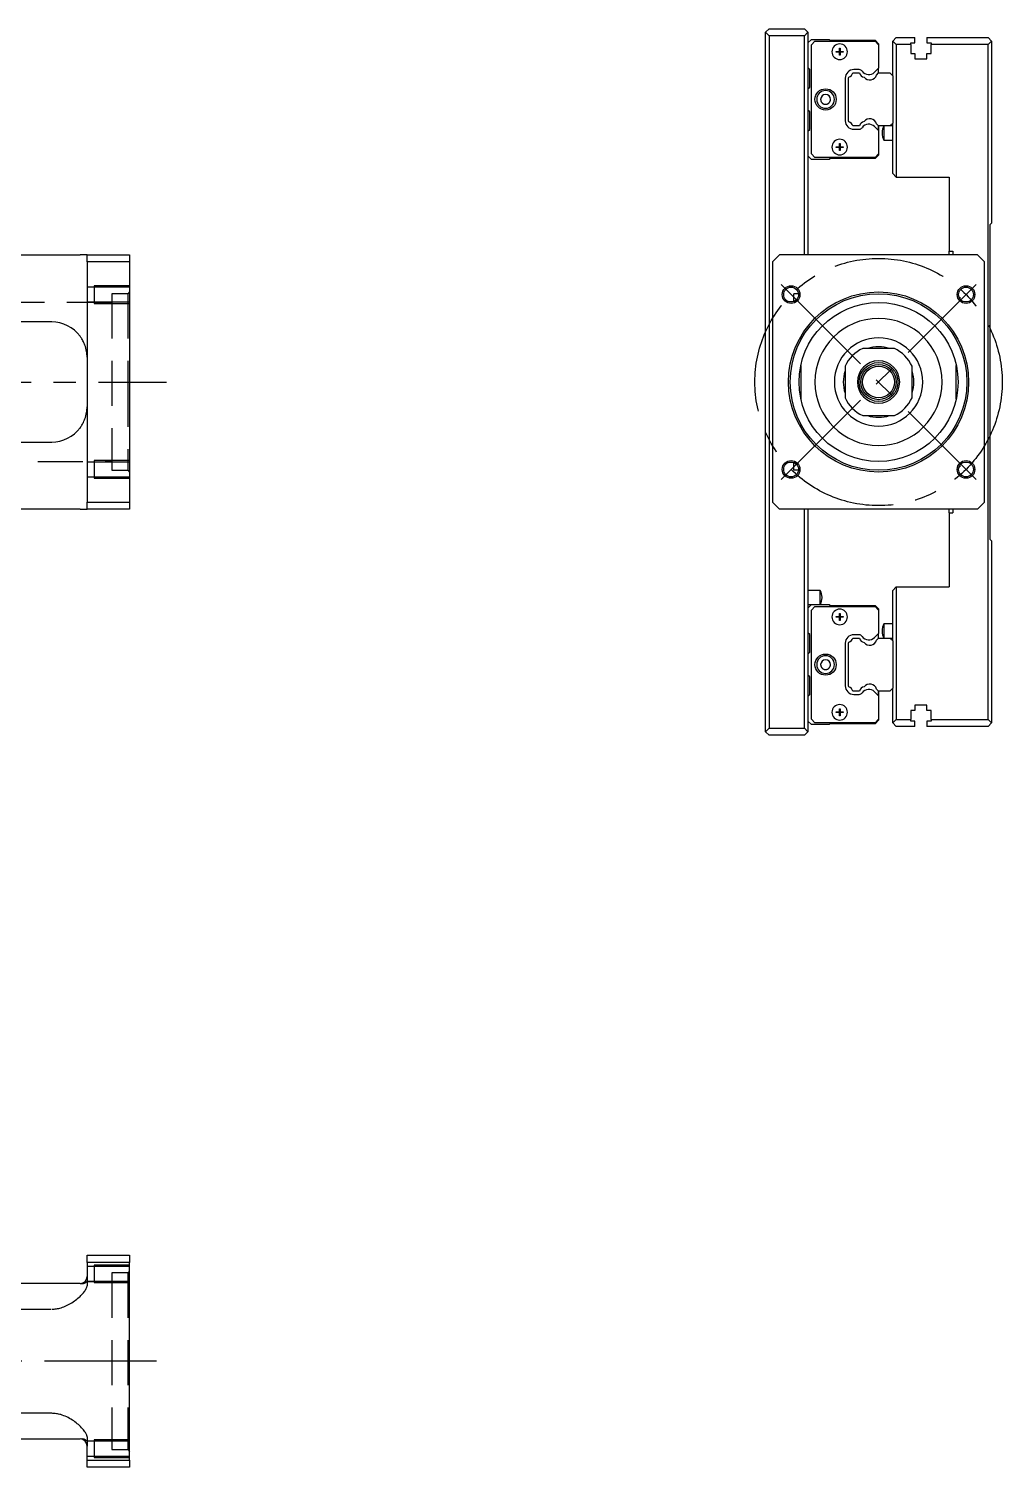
# Model space of a CAD drawing. Extents: x -12 to 752, y -349 to 110.
# Drawn here: x 476.5 to 752, y -307.2 to 100 of the extents above; entities that cross this region are included whole.
import ezdxf

# ---------------------------------------------------------------- set-up
doc = ezdxf.new("R2010")
doc.units = 0
doc.linetypes.add('CENTER', pattern=[50.8, 31.75, -6.35, 6.35, -6.35])
doc.linetypes.add('DASHED', pattern=[19.05, 12.7, -6.35])
doc.layers.get('0').update_dxf_attribs({"linetype": 'CONTINUOUS'})
doc.layers.add('CENTER', color=1, linetype='CENTER')

msp = doc.modelspace()

# ---------------------------------------------------------------- linework, layer by layer
at = {"color": 7, "linetype": 'CONTINUOUS'}
for p, q in [((685.02, 99), (686.02, 100)), ((686.02, 98), (685.02, 99)), ((685.02, -99), (685.02, 99)), ((686.02, 100), (696.02, 100)), ((696.02, 98), (686.02, 98)), ((686.02, 98), (686.02, -98)), ((696.02, 100), (697.02, 99)), ((696.02, 98), (697.02, 99)), ((696.02, 36), (696.02, 98)), ((697.02, 99), (697.02, 36)), ((697.02, 96), (698.02, 97)), ((698.02, 97), (703.02, 97)), ((698.02, 95.45), (699.02, 96.45)), ((698.02, 64.55), (698.02, 95.45)), ((699.02, 96.45), (716.02, 96.45)), ((703.02, 97), (703.27, 96.75)), ((703.27, 96.75), (716.02, 96.75)), ((705.92, 93.6), (705.92, 94.5)), ((705.92, 94.5), (706.12, 94.5)), ((706.12, 94.5), (706.12, 93.6)), ((716.02, 96.75), (717.02, 95.75)), ((716.02, 96.45), (717.02, 95.45)), ((717.02, 95.75), (717.02, 95.45)), ((717.02, 95.45), (717.02, 88.82)), ((721.02, 96.5), (722.02, 97.5)), ((721.02, 86.7), (721.02, 96.5)), ((722.02, 95.5), (721.02, 96.5)), ((722.02, 97.5), (727.32, 97.5)), ((726.17, 95.5), (722.02, 95.5)), ((722.02, 95.5), (722.02, 58)), ((726.17, 96), (727.32, 96)), ((726.17, 95.5), (726.17, 96)), ((726.17, 95.5), (726.17, 93)), ((727.32, 96), (727.32, 97.5)), ((730.72, 97.5), (748.02, 97.5)), ((730.72, 97.5), (730.72, 96)), ((730.72, 96), (731.87, 96)), ((731.87, 96), (731.87, 95.5)), ((731.87, 93), (731.87, 95.5)), ((748.02, 95.5), (731.87, 95.5)), ((748.02, 97.5), (749.02, 96.5)), ((749.02, 96.5), (748.02, 95.5)), ((748.02, -95.5), (748.02, 95.5)), ((749.02, 96.5), (749.02, 45)), ((705.02, 93.4), (705.02, 93.6)), ((705.02, 93.6), (705.92, 93.6)), ((705.92, 93.4), (705.02, 93.4)), ((705.92, 93.6), (706.02, 93.5)), ((705.92, 93.4), (706.02, 93.5)), ((705.92, 92.5), (705.92, 93.4)), ((706.12, 92.5), (705.92, 92.5)), ((706.12, 93.6), (706.02, 93.5)), ((706.12, 93.4), (706.02, 93.5)), ((706.12, 93.6), (707.02, 93.6)), ((706.12, 93.4), (706.12, 92.5)), ((707.02, 93.4), (706.12, 93.4)), ((707.02, 93.6), (707.02, 93.4)), ((726.17, 93), (727.32, 93)), ((727.32, 93), (727.32, 91.5)), ((727.32, 91.5), (730.72, 91.5)), ((730.72, 93), (731.87, 93)), ((730.72, 91.5), (730.72, 93)), ((697.52, 88.5), (697.02, 89)), ((697.52, 83.5), (697.52, 88.5)), ((707.59, 86.03), (707.59, 73.97)), ((708.52, 86.1), (708.65, 86.32)), ((708.52, 73.9), (708.52, 86.1)), ((709.73, 87.5), (711.6, 87.5)), ((711.55, 88.43), (709.99, 88.43)), ((717.02, 88.82), (715.89, 87.68)), ((716.43, 86.91), (717.02, 87.5)), ((717.02, 87.5), (717.02, 88.82)), ((717.02, 87.5), (720.22, 87.5)), ((720.22, 87.5), (721.02, 86.7)), ((721.02, 86.7), (721.02, 73.3)), ((697.02, 83), (697.52, 83.5)), ((700.63, 80), (700.63, 79.95)), ((700.63, 79.95), (700.63, 79.9)), ((700.63, 79.9), (700.64, 79.85)), ((700.64, 79.85), (700.64, 79.8)), ((700.64, 79.8), (700.65, 79.76)), ((700.65, 79.76), (700.66, 79.71)), ((700.66, 79.71), (700.67, 79.66)), ((700.67, 79.66), (700.68, 79.61)), ((700.68, 79.61), (700.7, 79.55)), ((700.7, 79.55), (700.72, 79.5)), ((700.72, 79.5), (700.74, 79.45)), ((700.74, 79.45), (700.77, 79.39)), ((700.77, 79.39), (700.79, 79.34)), ((700.79, 79.34), (700.82, 79.29)), ((700.82, 79.29), (700.85, 79.24)), ((700.85, 79.24), (700.89, 79.19)), ((700.89, 79.19), (700.92, 79.14)), ((700.92, 79.14), (700.96, 79.1)), ((700.96, 79.1), (701, 79.05)), ((701, 79.05), (701.04, 79.01)), ((701.04, 79.01), (701.08, 78.97)), ((701.08, 78.97), (701.13, 78.93)), ((701.13, 78.93), (701.17, 78.89)), ((701.17, 78.89), (701.22, 78.86)), ((701.22, 78.86), (701.27, 78.83)), ((701.27, 78.83), (701.32, 78.8)), ((701.32, 78.8), (701.37, 78.77)), ((701.37, 78.77), (701.42, 78.74)), ((701.42, 78.74), (701.47, 78.72)), ((701.47, 78.72), (701.53, 78.7)), ((701.53, 78.7), (701.59, 78.68)), ((701.59, 78.68), (701.64, 78.66)), ((701.64, 78.66), (701.7, 78.64)), ((701.7, 78.64), (701.76, 78.63)), ((701.76, 78.63), (701.81, 78.62)), ((701.81, 78.62), (701.87, 78.62)), ((701.87, 78.62), (701.93, 78.61)), ((701.93, 78.61), (701.99, 78.61)), ((701.99, 78.61), (702.05, 78.61)), ((702.05, 78.61), (702.11, 78.61)), ((702.11, 78.61), (702.17, 78.62)), ((702.17, 78.62), (702.22, 78.62)), ((702.22, 78.62), (702.28, 78.63)), ((702.28, 78.63), (702.34, 78.64)), ((702.34, 78.64), (702.39, 78.66)), ((702.39, 78.66), (702.45, 78.68)), ((702.45, 78.68), (702.51, 78.7)), ((702.51, 78.7), (702.56, 78.72)), ((702.56, 78.72), (702.62, 78.74)), ((702.62, 78.74), (702.67, 78.77)), ((702.67, 78.77), (702.72, 78.8)), ((702.72, 78.8), (702.77, 78.83)), ((702.77, 78.83), (702.82, 78.86)), ((702.82, 78.86), (702.87, 78.89)), ((702.87, 78.89), (702.91, 78.93)), ((702.91, 78.93), (702.96, 78.97)), ((702.96, 78.97), (703, 79.01)), ((703, 79.01), (703.04, 79.05)), ((703.04, 79.05), (703.08, 79.09)), ((703.08, 79.09), (703.11, 79.14)), ((703.11, 79.14), (703.15, 79.19)), ((703.15, 79.19), (703.18, 79.24)), ((703.18, 79.24), (703.22, 79.29)), ((703.22, 79.29), (703.25, 79.34)), ((703.25, 79.34), (703.27, 79.38)), ((703.27, 79.38), (703.29, 79.43)), ((703.29, 79.43), (703.31, 79.48)), ((703.31, 79.48), (703.33, 79.53)), ((703.33, 79.53), (703.35, 79.58)), ((703.35, 79.58), (703.36, 79.63)), ((703.36, 79.63), (703.37, 79.68)), ((703.37, 79.68), (703.39, 79.73)), ((703.39, 79.78), (703.4, 79.83)), ((703.39, 79.73), (703.39, 79.78)), ((703.4, 79.83), (703.41, 79.88)), ((703.41, 80), (703.41, 80)), ((703.41, 80), (703.41, 80)), ((703.41, 80), (703.41, 80)), ((703.41, 79.98), (703.41, 80)), ((703.41, 79.93), (703.41, 79.98)), ((703.41, 79.88), (703.41, 79.93)), ((697.52, 76.5), (697.02, 77)), ((697.52, 71.5), (697.52, 76.5)), ((708.65, 73.68), (708.52, 73.9)), ((721.02, 73.3), (720.22, 72.5)), ((721.02, 59), (721.02, 73.3)), ((697.02, 71), (697.52, 71.5)), ((711.6, 72.5), (709.73, 72.5)), ((709.99, 71.57), (711.55, 71.57)), ((715.89, 72.32), (717.02, 71.18)), ((717.02, 72.5), (716.43, 73.09)), ((717.02, 72.5), (716.43, 73.09)), ((717.02, 72.5), (717.02, 71.18)), ((717.02, 71.18), (717.02, 72.5)), ((720.22, 72.5), (717.02, 72.5)), ((717.02, 71.18), (717.02, 64.55)), ((718.02, 70.56), (718.02, 70.44)), ((718.52, 72.5), (718.52, 68.5)), ((721.02, 72.5), (720.22, 72.5)), ((705.02, 66.6), (705.92, 66.6)), ((705.02, 66.4), (705.02, 66.6)), ((705.92, 66.4), (705.02, 66.4)), ((705.92, 66.6), (705.92, 67.5)), ((705.92, 67.5), (706.12, 67.5)), ((705.92, 66.6), (706.02, 66.5)), ((705.92, 66.4), (706.02, 66.5)), ((705.92, 65.5), (705.92, 66.4)), ((706.12, 65.5), (705.92, 65.5)), ((706.12, 66.6), (706.02, 66.5)), ((706.12, 66.4), (706.02, 66.5)), ((706.12, 67.5), (706.12, 66.6)), ((706.12, 66.6), (707.02, 66.6)), ((706.12, 66.4), (706.12, 65.5)), ((707.02, 66.4), (706.12, 66.4)), ((707.02, 66.6), (707.02, 66.4)), ((718.52, 68.5), (721.02, 68.5)), ((698.02, 63), (697.02, 64)), ((699.02, 63.55), (698.02, 64.55)), ((703.02, 63), (698.02, 63)), ((716.02, 63.55), (699.02, 63.55)), ((703.27, 63.25), (703.02, 63)), ((716.02, 63.25), (703.27, 63.25)), ((717.02, 64.55), (716.02, 63.55)), ((717.02, 64.25), (716.02, 63.25)), ((717.02, 64.55), (717.02, 64.25)), ((721.02, 59), (722.02, 58)), ((722.02, 58), (737.02, 58)), ((737.02, 58), (737.02, 37)), ((748.52, 44.5), (749.02, 45)), ((748.52, 44.5), (748.52, -44.5)), ((737.02, 36), (737.02, 37)), ((737.02, 37), (738.02, 37)), ((738.02, 37), (738.02, 36)), ((470, 36), (491, 36)), ((493, 36), (491, 36)), ((493, 34), (493, 36)), ((493, 36), (505, 36)), ((493, 34), (493, -34)), ((505, 34), (493, 34)), ((505, 36), (505, 34)), ((505, 34), (505, -34)), ((689.02, 36), (687.02, 34)), ((687.02, 34), (687.02, -34)), ((745.02, 36), (689.02, 36)), ((747.02, 34), (745.02, 36)), ((747.02, -34), (747.02, 34)), ((694.36, 25), (693.02, 25)), ((693.02, 22.79), (693.02, 25)), ((739.81, 24), (740.02, 24)), ((740.02, 24), (740.02, 23.59)), ((483, 17), (451, 17)), ((491.14, 12.81), (491, 13)), ((491.28, 12.61), (491.14, 12.81)), ((491.41, 12.42), (491.28, 12.61)), ((491.53, 12.22), (491.41, 12.42)), ((491.69, 11.95), (491.53, 12.22)), ((491.83, 11.69), (491.69, 11.95)), ((491.97, 11.42), (491.83, 11.69)), ((492.13, 11.08), (491.97, 11.42)), ((492.28, 10.73), (492.13, 11.08)), ((492.41, 10.39), (492.28, 10.73)), ((492.53, 10.04), (492.41, 10.39)), ((492.66, 9.58), (492.53, 10.04)), ((492.77, 9.13), (492.66, 9.58)), ((492.86, 8.67), (492.77, 9.13)), ((492.92, 8.25), (492.86, 8.67)), ((492.96, 7.84), (492.92, 8.25)), ((721.49, 9.5), (712.55, 9.5)), ((492.99, 7.43), (492.96, 7.84)), ((493, 7.02), (492.99, 7.43)), ((493, 7), (493, 7.02)), ((695.02, 4.72), (695.02, -4.72)), ((707.52, 4.47), (707.52, -4.47)), ((726.52, -4.47), (726.52, 4.47)), ((739.02, -4.72), (739.02, 4.72)), ((492.92, -8.26), (492.96, -7.85)), ((492.96, -7.85), (492.99, -7.43)), ((492.99, -7.43), (493, -7.02)), ((493, -7.02), (493, -7)), ((491.52, -12.23), (491.68, -11.96)), ((491.68, -11.96), (491.83, -11.69)), ((491.83, -11.69), (491.97, -11.42)), ((491.97, -11.42), (492.13, -11.08)), ((492.13, -11.08), (492.27, -10.75)), ((492.27, -10.75), (492.4, -10.41)), ((492.4, -10.41), (492.52, -10.07)), ((492.52, -10.07), (492.65, -9.61)), ((492.65, -9.61), (492.77, -9.14)), ((492.77, -9.14), (492.86, -8.67)), ((492.86, -8.67), (492.92, -8.26)), ((712.55, -9.5), (721.49, -9.5)), ((491, -13), (491.14, -12.81)), ((491.14, -12.81), (491.27, -12.62)), ((491.27, -12.62), (491.4, -12.43)), ((491.4, -12.43), (491.52, -12.23)), ((451, -17), (483, -17)), ((693.02, -25), (693.02, -22.79)), ((739.81, -24), (740.02, -24)), ((740.02, -23.59), (740.02, -24)), ((694.36, -25), (693.02, -25)), ((491, -36), (470, -36)), ((491, -36), (493, -36)), ((493, -34), (505, -34)), ((493, -36), (493, -34)), ((505, -36), (493, -36)), ((505, -34), (505, -36)), ((687.02, -34), (689.02, -36)), ((745.02, -36), (689.02, -36)), ((696.02, -98), (696.02, -36)), ((697.02, -36), (697.02, -99)), ((737.02, -37), (737.02, -36)), ((738.02, -36), (738.02, -37)), ((745.02, -36), (747.02, -34)), ((737.02, -37), (738.02, -37)), ((737.02, -37), (737.02, -58)), ((749.02, -45), (748.52, -44.5)), ((749.02, -45), (749.02, -96.5)), ((700.52, -59), (697.02, -59)), ((700.52, -61), (700.52, -59)), ((700.52, -63), (700.52, -61)), ((701.02, -61.06), (701.02, -60.94)), ((722.02, -58), (721.02, -59)), ((721.02, -73.3), (721.02, -59)), ((722.02, -58), (737.02, -58)), ((722.02, -58), (722.02, -95.5)), ((697.02, -63), (698.02, -63)), ((697.02, -64), (698.02, -63)), ((698.02, -63), (703.02, -63)), ((698.02, -64.55), (699.02, -63.55)), ((698.02, -95.45), (698.02, -64.55)), ((699.02, -63.55), (716.02, -63.55)), ((703.02, -63), (703.27, -63.25)), ((703.27, -63.25), (716.02, -63.25)), ((716.02, -63.25), (717.02, -64.25)), ((716.02, -63.55), (717.02, -64.55)), ((717.02, -64.25), (717.02, -64.55)), ((717.02, -64.55), (717.02, -71.18)), ((705.02, -66.6), (705.02, -66.4)), ((705.02, -66.4), (705.92, -66.4)), ((705.92, -66.6), (705.02, -66.6)), ((705.92, -66.4), (705.92, -65.5)), ((705.92, -65.5), (706.12, -65.5)), ((705.92, -66.4), (706.02, -66.5)), ((705.92, -66.6), (706.02, -66.5)), ((705.92, -67.5), (705.92, -66.6)), ((706.12, -67.5), (705.92, -67.5)), ((706.12, -66.4), (706.02, -66.5)), ((706.12, -66.6), (706.02, -66.5)), ((706.12, -65.5), (706.12, -66.4)), ((706.12, -66.4), (707.02, -66.4)), ((707.02, -66.6), (706.12, -66.6)), ((706.12, -66.6), (706.12, -67.5)), ((707.02, -66.4), (707.02, -66.6)), ((721.02, -68.5), (718.52, -68.5)), ((718.52, -68.5), (718.52, -72.5)), ((697.52, -71.5), (697.02, -71)), ((697.52, -76.5), (697.52, -71.5)), ((709.73, -72.5), (711.6, -72.5)), ((711.55, -71.57), (709.99, -71.57)), ((717.02, -71.18), (715.89, -72.32)), ((716.43, -73.09), (717.02, -72.5)), ((717.02, -72.5), (717.02, -71.18)), ((717.02, -72.5), (720.22, -72.5)), ((718.02, -70.44), (718.02, -70.56)), ((720.22, -72.5), (721.02, -72.5)), ((720.22, -72.5), (721.02, -73.3)), ((697.02, -77), (697.52, -76.5)), ((707.59, -73.97), (707.59, -86.03)), ((708.52, -73.9), (708.65, -73.68)), ((708.52, -86.1), (708.52, -73.9)), ((721.02, -73.3), (721.02, -86.7)), ((700.63, -80), (700.63, -80.05)), ((700.63, -80.05), (700.63, -80.1)), ((700.63, -80.1), (700.64, -80.15)), ((700.64, -80.15), (700.64, -80.2)), ((700.64, -80.2), (700.65, -80.24)), ((700.65, -80.24), (700.66, -80.29)), ((700.66, -80.29), (700.67, -80.34)), ((700.67, -80.34), (700.68, -80.39)), ((700.68, -80.39), (700.7, -80.45)), ((700.7, -80.45), (700.72, -80.5)), ((700.72, -80.5), (700.74, -80.55)), ((700.74, -80.55), (700.77, -80.61)), ((700.77, -80.61), (700.79, -80.66)), ((700.79, -80.66), (700.82, -80.71)), ((700.82, -80.71), (700.85, -80.76)), ((700.85, -80.76), (700.89, -80.81)), ((700.89, -80.81), (700.92, -80.86)), ((700.92, -80.86), (700.96, -80.9)), ((700.96, -80.9), (701, -80.95)), ((701, -80.95), (701.04, -80.99)), ((701.04, -80.99), (701.08, -81.03)), ((701.08, -81.03), (701.13, -81.07)), ((701.13, -81.07), (701.17, -81.11)), ((701.17, -81.11), (701.22, -81.14)), ((701.22, -81.14), (701.27, -81.17)), ((701.27, -81.17), (701.32, -81.2)), ((701.32, -81.2), (701.37, -81.23)), ((701.37, -81.23), (701.42, -81.26)), ((701.42, -81.26), (701.47, -81.28)), ((701.47, -81.28), (701.53, -81.3)), ((701.53, -81.3), (701.59, -81.32)), ((701.59, -81.32), (701.64, -81.34)), ((701.64, -81.34), (701.7, -81.36)), ((701.7, -81.36), (701.76, -81.37)), ((701.76, -81.37), (701.81, -81.38)), ((701.81, -81.38), (701.87, -81.38)), ((701.87, -81.38), (701.93, -81.39)), ((701.93, -81.39), (701.99, -81.39)), ((701.99, -81.39), (702.05, -81.39)), ((702.05, -81.39), (702.11, -81.39)), ((702.11, -81.39), (702.17, -81.38)), ((702.17, -81.38), (702.22, -81.38)), ((702.22, -81.38), (702.28, -81.37)), ((702.28, -81.37), (702.34, -81.36)), ((702.34, -81.36), (702.39, -81.34)), ((702.39, -81.34), (702.45, -81.32)), ((702.45, -81.32), (702.51, -81.3)), ((702.51, -81.3), (702.56, -81.28)), ((702.56, -81.28), (702.62, -81.26)), ((702.62, -81.26), (702.67, -81.23)), ((702.67, -81.23), (702.72, -81.2)), ((702.72, -81.2), (702.77, -81.17)), ((702.77, -81.17), (702.82, -81.14)), ((702.82, -81.14), (702.87, -81.11)), ((702.87, -81.11), (702.91, -81.07)), ((702.91, -81.07), (702.96, -81.03)), ((702.96, -81.03), (703, -80.99)), ((703, -80.99), (703.04, -80.95)), ((703.04, -80.95), (703.08, -80.91)), ((703.08, -80.91), (703.11, -80.86)), ((703.11, -80.86), (703.15, -80.81)), ((703.15, -80.81), (703.18, -80.76)), ((703.18, -80.76), (703.22, -80.71)), ((703.22, -80.71), (703.25, -80.66)), ((703.25, -80.66), (703.27, -80.62)), ((703.27, -80.62), (703.29, -80.57)), ((703.29, -80.57), (703.31, -80.52)), ((703.31, -80.52), (703.33, -80.47)), ((703.33, -80.47), (703.35, -80.42)), ((703.35, -80.42), (703.36, -80.37)), ((703.36, -80.37), (703.37, -80.32)), ((703.37, -80.32), (703.39, -80.27)), ((703.39, -80.22), (703.4, -80.17)), ((703.39, -80.27), (703.39, -80.22)), ((703.4, -80.17), (703.41, -80.12)), ((703.41, -80), (703.41, -80)), ((703.41, -80), (703.41, -80)), ((703.41, -80), (703.41, -80)), ((703.41, -80.02), (703.41, -80)), ((703.41, -80.07), (703.41, -80.02)), ((703.41, -80.12), (703.41, -80.07)), ((697.52, -83.5), (697.02, -83)), ((697.52, -88.5), (697.52, -83.5)), ((697.02, -89), (697.52, -88.5)), ((708.65, -86.32), (708.52, -86.1)), ((711.6, -87.5), (709.73, -87.5)), ((709.99, -88.43), (711.55, -88.43)), ((715.89, -87.68), (717.02, -88.82)), ((717.02, -87.5), (716.43, -86.91)), ((717.02, -87.5), (716.43, -86.91)), ((717.02, -87.5), (717.02, -88.82)), ((717.02, -88.82), (717.02, -87.5)), ((720.22, -87.5), (717.02, -87.5)), ((717.02, -88.82), (717.02, -95.45)), ((721.02, -86.7), (720.22, -87.5)), ((721.02, -96.5), (721.02, -86.7)), ((705.02, -93.4), (705.92, -93.4)), ((705.02, -93.6), (705.02, -93.4)), ((705.92, -93.6), (705.02, -93.6)), ((705.92, -93.4), (705.92, -92.5)), ((705.92, -92.5), (706.12, -92.5)), ((705.92, -93.4), (706.02, -93.5)), ((705.92, -93.6), (706.02, -93.5)), ((705.92, -94.5), (705.92, -93.6)), ((706.12, -93.4), (706.02, -93.5)), ((706.12, -93.6), (706.02, -93.5)), ((706.12, -92.5), (706.12, -93.4)), ((706.12, -93.4), (707.02, -93.4)), ((706.12, -93.6), (706.12, -94.5)), ((707.02, -93.6), (706.12, -93.6)), ((707.02, -93.4), (707.02, -93.6)), ((726.17, -93), (726.17, -95.5)), ((727.32, -93), (726.17, -93)), ((727.32, -91.5), (727.32, -93)), ((730.72, -91.5), (727.32, -91.5)), ((730.72, -93), (730.72, -91.5)), ((731.87, -93), (730.72, -93)), ((731.87, -95.5), (731.87, -93)), ((698.02, -97), (697.02, -96)), ((699.02, -96.45), (698.02, -95.45)), ((703.02, -97), (698.02, -97)), ((716.02, -96.45), (699.02, -96.45)), ((703.27, -96.75), (703.02, -97)), ((716.02, -96.75), (703.27, -96.75)), ((706.12, -94.5), (705.92, -94.5)), ((717.02, -95.45), (716.02, -96.45)), ((717.02, -95.75), (716.02, -96.75)), ((717.02, -95.45), (717.02, -95.75)), ((721.02, -96.5), (722.02, -95.5)), ((722.02, -97.5), (721.02, -96.5)), ((722.02, -95.5), (726.17, -95.5)), ((727.32, -97.5), (722.02, -97.5)), ((726.17, -96), (726.17, -95.5)), ((727.32, -96), (726.17, -96)), ((727.32, -97.5), (727.32, -96)), ((731.87, -96), (730.72, -96)), ((730.72, -96), (730.72, -97.5)), ((748.02, -97.5), (730.72, -97.5)), ((731.87, -95.5), (731.87, -96)), ((731.87, -95.5), (748.02, -95.5)), ((748.02, -95.5), (749.02, -96.5)), ((749.02, -96.5), (748.02, -97.5)), ((685.02, -99), (686.02, -98)), ((686.02, -100), (685.02, -99)), ((686.02, -98), (696.02, -98)), ((696.02, -100), (686.02, -100)), ((697.02, -99), (696.02, -98)), ((697.02, -99), (696.02, -100)), ((493, -247.22), (505, -247.22)), ((493, -249.22), (493, -247.22)), ((505, -247.22), (505, -249.22)), ((493, -249.22), (493, -253.22)), ((505, -249.22), (493, -249.22)), ((505, -305.22), (505, -249.22)), ((491, -255.22), (470, -255.22)), ((470, -299.22), (491, -299.22)), ((493, -305.22), (493, -301.22)), ((493, -307.22), (493, -305.22)), ((493, -305.22), (505, -305.22)), ((505, -305.22), (505, -307.22)), ((505, -307.22), (493, -307.22))]:
    msp.add_line(p, q, dxfattribs=at)
at = {"color": 3, "linetype": 'DASHED'}
for p, q in [((495, 26.85), (493, 26.85)), ((505, 27.25), (495, 27.25)), ((495, 27.25), (495, 22.25)), ((505, 26.85), (495, 26.85)), ((504.5, 25), (500, 25)), ((500, 25), (500, -25)), ((505, 25.5), (504.5, 25)), ((504.5, 25), (504.5, 0)), ((500, 22.5), (441, 22.5)), ((493, 22.65), (495, 22.65)), ((495, 22.65), (505, 22.65)), ((495, 22.25), (505, 22.25)), ((490.85, 13.19), (491.03, 12.96)), ((504.5, 0), (504.5, -25)), ((491.14, -12.8), (490.87, -13.17)), ((441, -22.5), (500, -22.5)), ((495, -22.65), (493, -22.65)), ((505, -22.25), (495, -22.25)), ((495, -22.25), (495, -27.25)), ((505, -22.65), (495, -22.65)), ((493, -26.85), (495, -26.85)), ((495, -26.85), (505, -26.85)), ((495, -27.25), (505, -27.25)), ((500, -25), (504.5, -25)), ((504.5, -25), (505, -25.5)), ((495, -250.37), (493, -250.37)), ((505, -249.97), (495, -249.97)), ((495, -249.97), (495, -254.97)), ((505, -250.37), (495, -250.37)), ((504.5, -252.22), (500, -252.22)), ((500, -252.22), (500, -302.22)), ((505, -251.72), (504.5, -252.22)), ((504.5, -252.22), (504.5, -302.22)), ((491, -255.22), (491.52, -255.22)), ((491, -255.22), (491.52, -255.22)), ((491.52, -255.22), (491.52, -255.22)), ((491.52, -255.22), (491.52, -255.22)), ((492.77, -256.65), (492.87, -256.44)), ((492.87, -256.44), (492.93, -256.27)), ((492.93, -256.27), (492.97, -256.12)), ((492.97, -256.12), (492.99, -255.98)), ((492.99, -255.98), (493, -255.84)), ((493, -253.22), (493, -254.57)), ((493, -254.57), (495, -254.57)), ((493, -254.57), (493, -255.84)), ((500, -254.72), (493, -254.72)), ((495, -254.57), (505, -254.57)), ((495, -254.97), (505, -254.97)), ((488.71, -260.64), (489.07, -260.4)), ((489.07, -260.4), (489.43, -260.15)), ((489.43, -260.15), (489.77, -259.9)), ((489.77, -259.9), (490.1, -259.64)), ((490.1, -259.64), (490.42, -259.38)), ((490.42, -259.38), (490.72, -259.12)), ((490.72, -259.12), (491, -258.86)), ((491, -258.86), (491.26, -258.6)), ((491.26, -258.6), (491.51, -258.35)), ((491.51, -258.35), (491.74, -258.1)), ((491.74, -258.1), (491.96, -257.85)), ((491.96, -257.85), (492.16, -257.6)), ((492.16, -257.6), (492.34, -257.36)), ((492.34, -257.36), (492.5, -257.12)), ((492.5, -257.12), (492.65, -256.88)), ((492.65, -256.88), (492.77, -256.65)), ((451, -262.48), (483, -262.48)), ((483, -262.48), (483.33, -262.47)), ((483.33, -262.47), (483.66, -262.46)), ((483.66, -262.46), (483.99, -262.42)), ((483.99, -262.42), (484.32, -262.38)), ((484.32, -262.38), (484.66, -262.32)), ((484.66, -262.32), (484.99, -262.25)), ((484.99, -262.25), (485.32, -262.17)), ((485.32, -262.17), (485.64, -262.08)), ((485.64, -262.08), (486.05, -261.95)), ((486.05, -261.95), (486.45, -261.8)), ((486.45, -261.8), (486.83, -261.64)), ((486.83, -261.64), (487.21, -261.47)), ((487.21, -261.47), (487.58, -261.29)), ((487.58, -261.29), (487.93, -261.1)), ((487.93, -261.1), (488.33, -260.87)), ((488.33, -260.87), (488.71, -260.64)), ((483, -291.96), (451, -291.96)), ((483.33, -291.97), (483, -291.96)), ((483.66, -291.98), (483.33, -291.97)), ((483.99, -292.02), (483.66, -291.98)), ((484.32, -292.06), (483.99, -292.02)), ((484.63, -292.11), (484.32, -292.06)), ((484.94, -292.18), (484.63, -292.11)), ((485.25, -292.25), (484.94, -292.18)), ((485.55, -292.33), (485.25, -292.25)), ((485.99, -292.47), (485.55, -292.33)), ((486.42, -292.63), (485.99, -292.47)), ((486.84, -292.8), (486.42, -292.63)), ((487.25, -292.99), (486.84, -292.8)), ((487.64, -293.18), (487.25, -292.99)), ((488.02, -293.39), (487.64, -293.18)), ((488.43, -293.63), (488.02, -293.39)), ((488.83, -293.88), (488.43, -293.63)), ((489.21, -294.13), (488.83, -293.88)), ((489.57, -294.39), (489.21, -294.13)), ((489.9, -294.64), (489.57, -294.39)), ((490.23, -294.9), (489.9, -294.64)), ((490.53, -295.16), (490.23, -294.9)), ((490.82, -295.42), (490.53, -295.16)), ((491.15, -295.72), (490.82, -295.42)), ((491.45, -296.03), (491.15, -295.72)), ((491.73, -296.32), (491.45, -296.03)), ((491.98, -296.62), (491.73, -296.32)), ((492.21, -296.9), (491.98, -296.62)), ((492.41, -297.18), (492.21, -296.9)), ((492.55, -297.39), (492.41, -297.18)), ((491.52, -299.22), (491.52, -299.22)), ((491.52, -299.22), (491.52, -299.22)), ((492.66, -297.58), (492.55, -297.39)), ((492.77, -297.78), (492.66, -297.58)), ((492.85, -297.96), (492.77, -297.78)), ((492.92, -298.14), (492.85, -297.96)), ((492.96, -298.3), (492.92, -298.14)), ((492.99, -298.46), (492.96, -298.3)), ((493, -298.6), (492.99, -298.46)), ((493, -298.6), (493, -299.87)), ((493, -299.72), (500, -299.72)), ((495, -299.87), (493, -299.87)), ((493, -299.87), (493, -301.22)), ((505, -299.47), (495, -299.47)), ((495, -299.47), (495, -304.47)), ((505, -299.87), (495, -299.87)), ((493, -304.07), (495, -304.07)), ((495, -304.07), (505, -304.07)), ((495, -304.47), (505, -304.47)), ((500, -302.22), (504.5, -302.22)), ((504.5, -302.22), (505, -302.72))]:
    msp.add_line(p, q, dxfattribs=at)
at = {"color": 7, "linetype": 'CONTINUOUS'}
for centre, radius in [((702.02, 80), 3), ((692.27, 24.75), 2.1), ((717.02, 0), 25.5), ((717.02, 0), 25), ((741.77, 24.75), 2.1), ((717.02, 0), 22.5), ((717.02, 0), 5.5), ((717.02, 0), 5), ((717.02, 0), 4.5), ((692.27, -24.75), 2.1), ((741.77, -24.75), 2.1), ((702.02, -80), 3)]:
    msp.add_circle(centre, radius, dxfattribs=at)
at = {"color": 3, "linetype": 'CONTINUOUS'}
for centre in [(692.27, 24.75), (741.77, 24.75), (692.27, -24.75), (741.77, -24.75)]:
    msp.add_circle(centre, 2.5, dxfattribs=at)
at = {"color": 7, "linetype": 'CONTINUOUS'}
for centre, radius, start, end in [((706.02, 93.5), 2.2, 0, 180), ((706.02, 93.5), 2.2, 180, 0), ((709.99, 86.03), 2.4, 90, 180), ((708.09, 87.93), 1.7, 289.2262, 345.349), ((711.55, 87.43), 1, 34.7052, 90), ((713.25, 87.93), 1.7, 194.651, 260.012), ((714.26, 89.31), 2.3, 214.7598, 315), ((714.52, 87.5), 2, 218.4716, 342.8856), ((702.02, 80), 2.5, 0, 180), ((702.02, 80), 2.5, 180, 0), ((702.02, 80), 1.39, 0, 180), ((709.99, 73.97), 2.4, 180, 270), ((708.09, 72.07), 1.7, 14.651, 70.7738), ((713.25, 72.07), 1.7, 99.988, 165.349), ((714.52, 72.5), 2, 17.1144, 141.5284), ((711.55, 72.57), 1, 270, 325.2543), ((714.26, 70.69), 2.3, 44.9803, 145.2567), ((722.02, 70.56), 4, 151.0305, 180), ((722.02, 70.44), 4, 180, 208.9695), ((706.02, 66.5), 2.2, 0, 180), ((706.02, 66.5), 2.2, 180, 0), ((483, 7), 10, 36.8699, 90), ((717.02, 0), 18, 0, 180), ((717.02, 0), 18, 0, 180), ((717.02, 0), 12.5, 0, 180), ((717.02, 0), 12.5, 0, 180), ((717.02, 0), 10.5, 115.2088, 154.7912), ((717.02, 0), 10, 71.8051, 108.1949), ((717.02, 0), 10, 71.8051, 108.1949), ((717.02, 0), 10.5, 25.2088, 64.7912), ((717.02, 0), 6, 0, 180), ((717.02, 0), 18, 180, 0), ((717.02, 0), 18, 180, 0), ((717.02, 0), 12.5, 180, 0), ((717.02, 0), 12.5, 180, 0), ((717.02, 0), 10, 161.8051, 180), ((717.02, 0), 10, 161.8051, 180), ((717.02, 0), 10, 180, 198.1949), ((717.02, 0), 10, 180, 198.1949), ((717.02, 0), 6, 180, 0), ((717.02, 0), 10, 0, 18.1949), ((717.02, 0), 10, 0, 18.1949), ((717.02, 0), 10, 341.8051, 0), ((717.02, 0), 10, 341.8051, 0), ((717.02, 0), 10.5, 205.2088, 244.7912), ((717.02, 0), 10.5, 295.2088, 334.7912), ((717.02, 0), 10, 251.8051, 288.1949), ((717.02, 0), 10, 251.8051, 288.1949), ((483, -7), 10, 270, 323.1301), ((697.02, -60.94), 4, 0, 28.9695), ((697.02, -61.06), 4, 331.0305, 0), ((706.02, -66.5), 2.2, 0, 180), ((706.02, -66.5), 2.2, 180, 0), ((722.02, -70.44), 4, 151.0305, 180), ((709.99, -73.97), 2.4, 90, 180), ((708.09, -72.07), 1.7, 289.2262, 345.349), ((711.55, -72.57), 1, 34.7052, 90), ((713.25, -72.07), 1.7, 194.651, 260.012), ((714.26, -70.69), 2.3, 214.7598, 315), ((714.52, -72.5), 2, 218.4716, 342.8856), ((722.02, -70.56), 4, 180, 208.9695), ((702.02, -80), 2.5, 0, 180), ((702.02, -80), 2.5, 180, 0), ((702.02, -80), 1.39, 0, 180), ((714.52, -87.5), 2, 17.1144, 141.5284), ((709.99, -86.03), 2.4, 180, 270), ((708.09, -87.93), 1.7, 14.651, 70.7738), ((711.55, -87.43), 1, 270, 325.2543), ((713.25, -87.93), 1.7, 99.988, 165.349), ((714.26, -89.31), 2.3, 44.9803, 145.2567), ((706.02, -93.5), 2.2, 0, 180), ((706.02, -93.5), 2.2, 180, 0), ((491, -253.22), 2, 270, 0), ((491, -301.22), 2, 0, 90)]:
    msp.add_arc(centre, radius, start, end, dxfattribs=at)
at = {"color": 3, "linetype": 'DASHED'}
for centre, start, end in [((491.53, -253.22), 270, 317.4968), ((491.53, -301.22), 42.5032, 90)]:
    msp.add_arc(centre, 2, start, end, dxfattribs=at)
at = {"layer": 'CENTER', "color": 1, "linetype": 'CENTER'}
for p, q in [((689.44, -27.58), (744.6, 27.58)), ((689.44, 27.58), (744.6, -27.58)), ((-11.8, 0), (515.44, 0)), ((512.67, -277.22), (453.95, -277.22))]:
    msp.add_line(p, q, dxfattribs=at)
msp.add_circle((717.02, 0), 35, dxfattribs=at)

doc.saveas('drawing.dxf')
